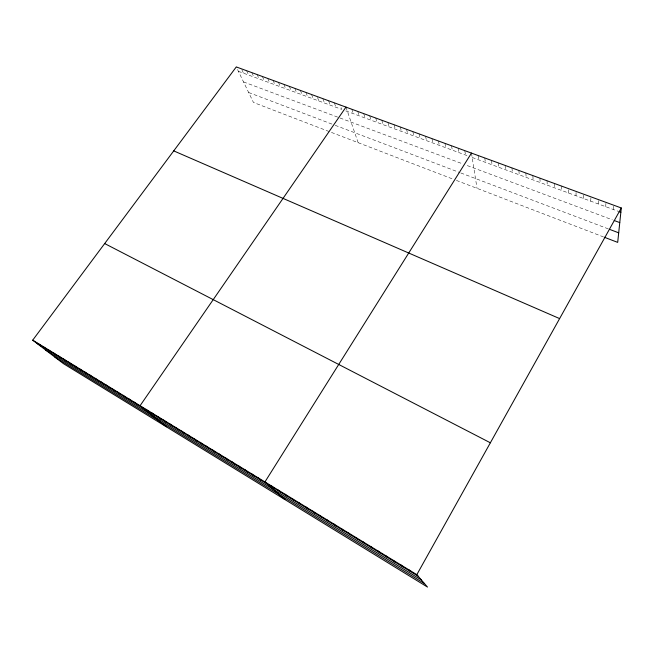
<?xml version="1.0" encoding="UTF-8"?>
<svg xmlns="http://www.w3.org/2000/svg" width="654" height="654" viewBox="0 0 654 654"><rect width="100%" height="100%" fill="white"/><g stroke="black" fill="none" stroke-linecap="round" stroke-linejoin="round"><path stroke-width="0.49" stroke-dasharray="3.27 2.45" d="M568.727 193.061L568.759 188.736M576.01 195.742L576.092 191.418M583.343 198.44L583.491 194.132M590.734 201.17L590.938 196.854M598.173 203.909L598.443 199.609M605.678 206.672L606.005 202.38M613.231 209.46L613.624 205.168M238.399 71.311L341.674 109.373L340.129 104.975M345.811 110.902L467.422 155.717M472.18 157.475L617.997 211.217M243.533 81.922L462.648 163.852M467.291 165.585L612.299 219.801M248.651 92.508L332.436 124.276M335.191 125.323L459.942 172.631M460.849 172.975L608.653 229.014M451.979 178.722L253.458 102.465L236.282 66.929M456.402 180.422L603.389 236.887M241.857 69.692L243.525 73.199M246.623 70.714L248.692 75.104M251.847 72.627L253.883 77.017M257.096 74.556L259.107 78.938M262.385 76.493L264.363 80.875M267.707 78.439L269.661 82.829M273.061 80.401L274.982 84.791M278.457 82.379L280.345 86.769M283.877 84.366L285.741 88.756M289.338 86.369L291.169 90.759M294.831 88.38L296.638 92.77M300.366 90.407L302.14 94.797M305.933 92.443L307.674 96.841M311.541 94.503L313.25 98.893M317.517 97.446L318.858 100.961M322.863 98.648L324.507 103.046M328.578 100.741L330.188 105.139M334.341 102.85L335.911 107.248M345.966 107.109L358.139 142.678M351.836 109.267L353.307 113.657M357.754 111.425L359.185 115.823M363.706 113.608L365.104 118.006M369.698 115.807L371.063 120.205M375.731 118.014L377.056 122.412M381.813 120.246L383.097 124.636M387.928 122.486L389.171 126.876M394.092 124.742L395.294 129.132M400.297 127.015L401.458 131.405M406.543 129.304L407.663 133.694M412.829 131.609L413.917 135.999M419.165 133.931L420.211 138.321M425.541 136.269L426.547 140.651M431.967 138.615L432.923 143.005M438.442 140.986L439.357 145.376M444.957 143.373L445.824 147.763M451.513 145.785L452.339 150.158M458.127 148.205L458.904 152.578M464.781 150.641L465.517 155.014M471.485 153.101L477.028 188.344M478.115 155.521L478.753 159.895M484.786 157.974L485.382 162.339M491.514 160.434L492.053 164.8M498.283 162.911L498.781 167.277M505.101 165.413L505.55 169.77M511.968 167.931L512.368 172.288M518.884 170.465L519.235 174.814M525.857 173.016L526.151 177.365M532.871 175.583L533.116 179.932M539.942 178.174L540.139 182.515M547.071 180.79L547.202 185.123M554.24 183.414L554.322 187.747M561.475 186.063L561.5 190.396"/><path stroke-width="0.98" d="M32.7 340.17L416.827 574.662L427.503 587.071L63.413 363.632L32.7 340.17L236.282 66.929L621.3 207.98L617.695 242.381L604.28 237.23M416.827 574.662L621.3 207.98M471.485 153.101L264.935 481.941L284.882 499.542M345.966 107.109L140.07 405.717L166.32 426.784M618.946 211.569L620.85 212.272M614.171 220.504L619.763 222.597M609.561 229.358L618.692 232.824M173.727 150.886L559.62 318.596M104.681 243.566L490.361 442.791M36.51 343.08L418.168 576.223M45.698 350.103L421.389 579.959M54.846 357.084L424.56 583.646M37.711 343.227L41.496 346.121M47.84 349.408L51.576 352.285M42.755 346.309L46.516 349.195M58.108 355.678L61.795 358.523M52.949 352.539L56.669 355.392M63.299 358.85L66.961 361.678M73.788 365.251L77.401 368.063M68.523 362.038L72.161 364.858M79.093 368.496L82.682 371.284M89.819 375.036L93.35 377.799M84.44 371.75L87.996 374.529M95.239 378.347L98.746 381.094M100.7 381.683L104.174 384.413M106.201 385.034L109.643 387.757M117.319 391.828L120.712 394.517M111.736 388.419L115.161 391.125M122.944 395.261L126.304 397.934M128.609 398.719L131.936 401.376M134.315 402.202L137.618 404.842M145.867 409.249L149.096 411.857M151.703 412.813L154.9 415.404M157.589 416.41L160.753 418.977M163.516 420.031L166.647 422.574M169.492 423.678L172.582 426.204M175.509 427.348L178.567 429.858M181.575 431.051L184.6 433.545M187.69 434.787L190.674 437.256M193.854 438.548L196.805 441M200.059 442.333L202.969 444.769M206.321 446.159L209.19 448.562M212.624 450.009L215.46 452.396M218.984 453.892L221.78 456.255M225.393 457.8L228.148 460.146M231.851 461.74L234.565 464.062M238.367 465.722L241.032 468.019M244.923 469.727L247.555 472M251.545 473.766L254.128 476.014M258.216 477.837L260.75 480.061M271.59 486.004L274.034 488.178M278.293 490.099L280.697 492.241M285.054 494.22L287.408 496.345M291.872 498.381L294.177 500.482M298.739 502.574L300.995 504.643M305.671 506.809L307.879 508.845M312.653 511.068L314.811 513.079M319.692 515.368L321.801 517.355M326.796 519.701L328.848 521.655M333.957 524.075L335.952 525.996M341.175 528.481L343.113 530.369M348.451 532.92L350.34 534.784M355.792 537.4L357.624 539.239M363.199 541.921L364.973 543.719M370.663 546.482L372.379 548.248M378.192 551.077L379.851 552.81M385.786 555.712L387.381 557.412M393.446 560.388L394.983 562.056M401.172 565.105L402.643 566.74M408.963 569.863L410.369 571.457"/></g></svg>
